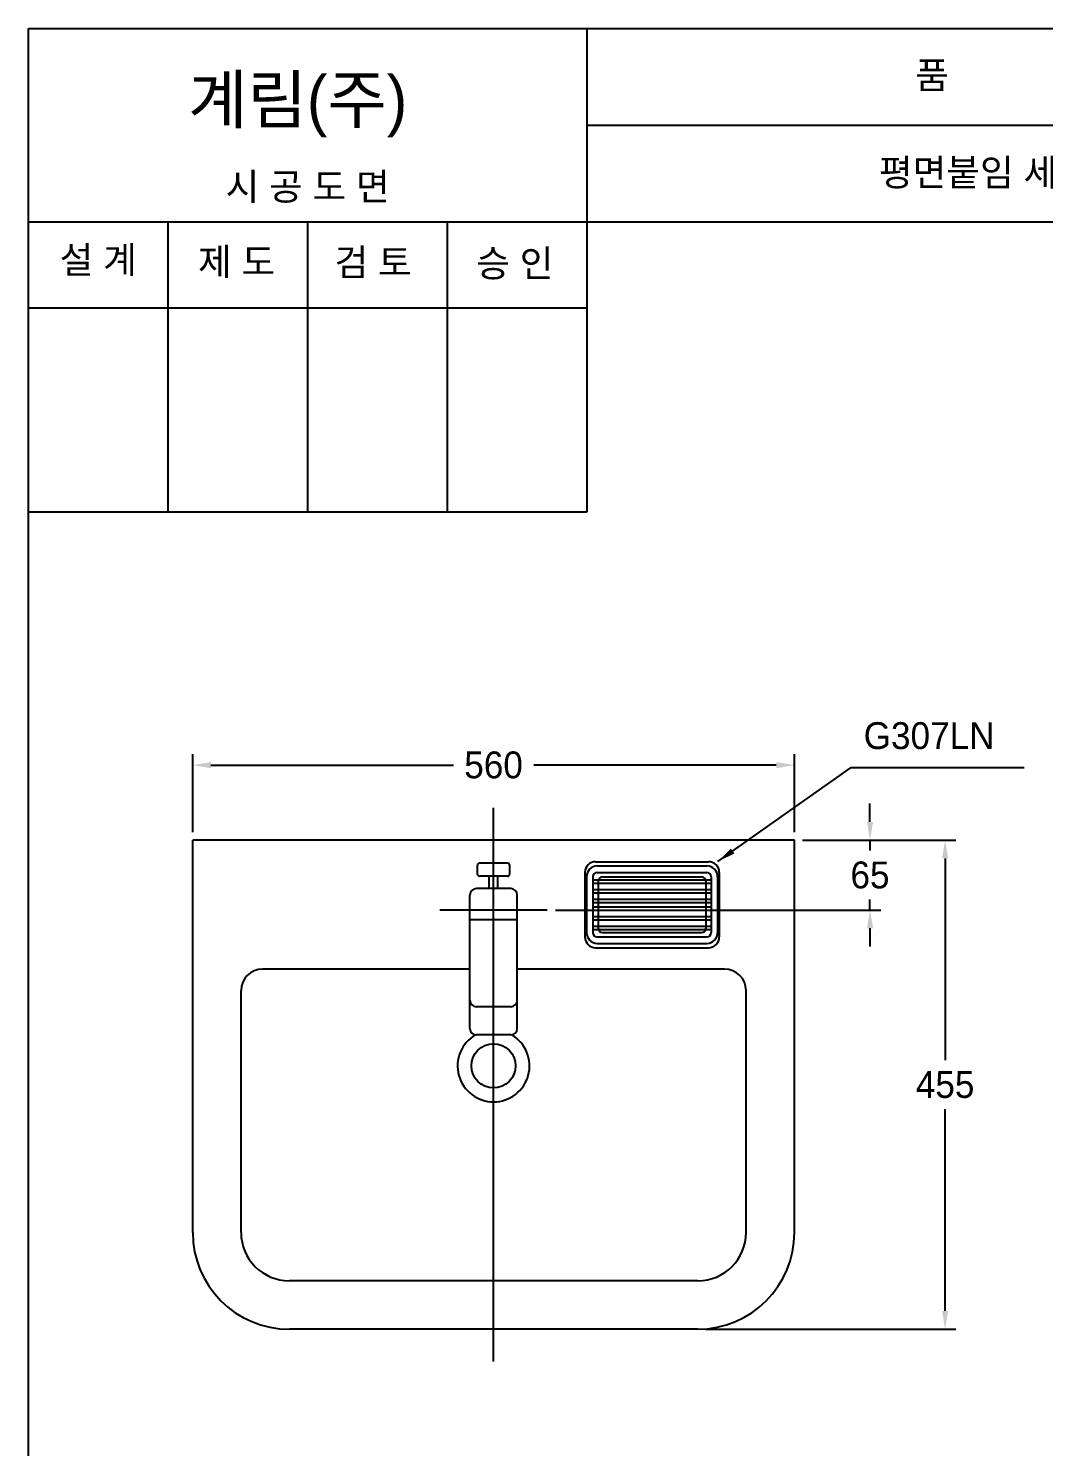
# Model space of a CAD drawing. Header units: millimetres. Extents: x 0 to 1800, y -67 to 2530.
# Drawn here: x 0 to 945, y 1210 to 2530 of the extents above; entities that cross this region are included whole.
import ezdxf
from ezdxf.enums import TextEntityAlignment as Align
from ezdxf.lldxf.tags import DXFTag

# ---------------------------------------------------------------- set-up
doc = ezdxf.new("R2010")
doc.units = ezdxf.units.MM
doc.layers.get('Defpoints').update_dxf_attribs({"color": 1})
for name, color, linetype in [('TEXT', 7, 'Continuous'), ('내부선 및 부속', 4, 'Continuous'), ('도각라인', 255, 'Continuous'), ('외형선', 3, 'Continuous'), ('중심선', 1, 'DASHED'), ('치수선', 7, 'Continuous')]:
    doc.layers.add(name, color=color, linetype=linetype)
doc.styles.add('____', font='')
doc.styles.add('타이틀', font='H2GTRM.TTF', dxfattribs={"height": 25})
doc.styles.get('____').set_extended_font_data('굴림')
tags = doc.linetypes.add('DASHDOT', pattern=[70, 31, -13, 13, -13]).pattern_tags.tags
tags[10:11] = [DXFTag(74, 4), DXFTag(75, 0), DXFTag(340, '0'), DXFTag(46, 0.0), DXFTag(50, 0.0), DXFTag(44, 0.0), DXFTag(45, 0.0)]
tags[8:9] = [DXFTag(74, 4), DXFTag(75, 0), DXFTag(340, '0'), DXFTag(46, 0.0), DXFTag(50, 0.0), DXFTag(44, 0.0), DXFTag(45, 0.0)]
tags[6:7] = [DXFTag(74, 4), DXFTag(75, 0), DXFTag(340, '0'), DXFTag(46, 0.0), DXFTag(50, 0.0), DXFTag(44, 0.0), DXFTag(45, 0.0)]
tags[4:5] = [DXFTag(74, 4), DXFTag(75, 0), DXFTag(340, '0'), DXFTag(46, 0.0), DXFTag(50, 0.0), DXFTag(44, 0.0), DXFTag(45, 0.0)]
tags = doc.linetypes.add('DASHED', pattern=[25.72, 12.86, -12.86]).pattern_tags.tags
tags[6:7] = [DXFTag(74, 4), DXFTag(75, 0), DXFTag(340, '0'), DXFTag(46, 0.0), DXFTag(50, 0.0), DXFTag(44, 0.0), DXFTag(45, 0.0)]
tags[4:5] = [DXFTag(74, 4), DXFTag(75, 0), DXFTag(340, '0'), DXFTag(46, 0.0), DXFTag(50, 0.0), DXFTag(44, 0.0), DXFTag(45, 0.0)]
doc.dimstyles.new('MSADIM', dxfattribs={"dimtxt": 33, "dimasz": 17, "dimexe": 10, "dimexo": 7.5, "dimgap": 10, "dimtad": 0, "dimtih": 1, "dimtoh": 1, "dimdec": 0, "dimzin": 1, "dimdsep": 46, "dimtxsty": '____', "dimcen": 11.25, "dimadec": 0, "dimazin": 0, "dimtfac": 1, "dimtdec": 0, "dimtix": 1, "dimtmove": 0, "dimatfit": 3, "dimfxl": 0, "dimtolj": 1, "dimtzin": 1, "dimarcsym": 0})

# ---------------------------------------------------------------- blocks, each defined once
blk = doc.blocks.new('*D1')
at = {"layer": 'Defpoints', "color": 0, "linetype": 'Continuous'}
for p in [(712.9, 1844.5), (152.9, 1774.6), (712.9, 1774.6)]:
    blk.add_point(p, dxfattribs=at)
at = {"layer": '치수선', "color": 0, "linetype": 'Continuous', "lineweight": -2}
for p, q in [((152.9, 1782.1), (152.9, 1854.5)), ((712.9, 1782.1), (712.9, 1854.5)), ((169.9, 1844.5), (395.6, 1844.5)), ((695.9, 1844.5), (470.3, 1844.5))]:
    blk.add_line(p, q, dxfattribs=at)
at = {"layer": '치수선', "color": 0, "linetype": 'Continuous'}
for points in [[(169.9, 1847.3), (169.9, 1841.6), (152.9, 1844.5)], [(695.9, 1847.3), (695.9, 1841.6), (712.9, 1844.5)]]:
    blk.add_solid(points, dxfattribs=at)
at = {"layer": '치수선', "color": 0, "linetype": 'Continuous', "insert": (432.9, 1844.5), "char_height": 25, "attachment_point": 5, "style": '____'}
blk.add_mtext('\\A1;560', dxfattribs=at)
blk = doc.blocks.new('*D2')
at = {"layer": 'Defpoints', "color": 0, "linetype": 'Continuous'}
for p in [(712.9, 1774.6), (783.2, 1774.6), (482.9, 1709.6)]:
    blk.add_point(p, dxfattribs=at)
at = {"layer": '치수선', "color": 0, "linetype": 'Continuous', "lineweight": -2}
for p, q in [((783.2, 1791.6), (783.2, 1808.6)), ((720.4, 1774.6), (793.2, 1774.6)), ((783.2, 1774.6), (783.2, 1765)), ((783.2, 1709.6), (783.2, 1719.3)), ((490.4, 1709.6), (793.2, 1709.6)), ((783.2, 1692.6), (783.2, 1675.6))]:
    blk.add_line(p, q, dxfattribs=at)
at = {"layer": '치수선', "color": 0, "linetype": 'Continuous'}
for points in [[(780.4, 1791.6), (786.1, 1791.6), (783.2, 1774.6)], [(780.4, 1692.6), (786.1, 1692.6), (783.2, 1709.6)]]:
    blk.add_solid(points, dxfattribs=at)
at = {"layer": '치수선', "color": 0, "linetype": 'Continuous', "insert": (783.2, 1742.1), "char_height": 25, "attachment_point": 5, "style": '____'}
blk.add_mtext('\\A1;65', dxfattribs=at)
blk = doc.blocks.new('*D3')
at = {"layer": 'Defpoints', "color": 0, "linetype": 'Continuous'}
for p in [(712.9, 1774.6), (622.9, 1319.6), (853.1, 1319.6)]:
    blk.add_point(p, dxfattribs=at)
at = {"layer": '치수선', "color": 0, "linetype": 'Continuous', "lineweight": -2}
for p, q in [((720.4, 1774.6), (863.1, 1774.6)), ((853.1, 1757.6), (853.1, 1570)), ((853.1, 1336.6), (853.1, 1524.3)), ((630.4, 1319.6), (863.1, 1319.6))]:
    blk.add_line(p, q, dxfattribs=at)
at = {"layer": '치수선', "color": 0, "linetype": 'Continuous'}
for points in [[(850.3, 1757.6), (855.9, 1757.6), (853.1, 1774.6)], [(850.3, 1336.6), (855.9, 1336.6), (853.1, 1319.6)]]:
    blk.add_solid(points, dxfattribs=at)
at = {"layer": '치수선', "color": 0, "linetype": 'Continuous', "insert": (853.1, 1547.1), "char_height": 25, "attachment_point": 5, "style": '____'}
blk.add_mtext('\\A1;455', dxfattribs=at)

msp = doc.modelspace()

# ---------------------------------------------------------------- linework, layer by layer
at = {"layer": '내부선 및 부속', "linetype": 'Continuous'}
for p, q in [((445.9, 1753.1), (419.9, 1753.1)), ((517.9, 1744.6), (517.9, 1684.6)), ((527.9, 1754.6), (632.9, 1754.6)), ((529.4, 1750.6), (631.4, 1750.6)), ((529.4, 1744.6), (631.4, 1744.6)), ((642.9, 1744.6), (642.9, 1684.6)), ((448.9, 1729.6), (416.9, 1729.6)), ((445.9, 1741.1), (419.9, 1741.1)), ((428.9, 1729.6), (428.9, 1741.1)), ((436.9, 1729.6), (436.9, 1741.1)), ((519.4, 1740.6), (519.4, 1688.6)), ((525.4, 1740.6), (525.4, 1688.6)), ((525.4, 1737.6), (635.4, 1737.6)), ((525.4, 1734.6), (635.4, 1734.6)), ((530.4, 1736.6), (530.4, 1692.6)), ((534.4, 1740.6), (626.4, 1740.6)), ((630.4, 1736.6), (630.4, 1692.6)), ((635.4, 1740.6), (635.4, 1688.6)), ((641.4, 1740.6), (641.4, 1688.6)), ((410.9, 1625.6), (410.9, 1723.6)), ((454.9, 1625.6), (454.9, 1723.6)), ((525.4, 1728.6), (635.4, 1728.6)), ((525.4, 1725.6), (635.4, 1725.6)), ((525.4, 1719.6), (635.4, 1719.6)), ((525.4, 1716.6), (635.4, 1716.6)), ((525.4, 1712.6), (635.4, 1712.6)), ((525.4, 1709.6), (635.4, 1709.6)), ((525.4, 1703.6), (635.4, 1703.6)), ((454.9, 1700.4), (410.9, 1700.4)), ((525.4, 1700.6), (635.4, 1700.6)), ((525.4, 1694.6), (635.4, 1694.6)), ((525.4, 1691.6), (635.4, 1691.6)), ((529.4, 1684.6), (631.4, 1684.6)), ((529.4, 1678.6), (631.4, 1678.6)), ((534.4, 1688.6), (626.4, 1688.6)), ((527.9, 1674.6), (632.9, 1674.6)), ((410.9, 1599.4), (410.9, 1625.6)), ((454.9, 1599.4), (454.9, 1625.6)), ((448.9, 1619.6), (416.9, 1619.6)), ((448.9, 1593.4), (416.9, 1593.4))]:
    msp.add_line(p, q, dxfattribs=at)
msp.add_circle((432.9, 1564.6), 20.5, dxfattribs=at)
for centre, radius, start, end in [((419.9, 1751.1), 2, 90, 180), ((419.9, 1743.1), 2, 180, 270), ((445.9, 1751.1), 2, 0, 90), ((445.9, 1743.1), 2, 270, 0), ((527.9, 1744.6), 10, 90, 180), ((529.4, 1740.6), 10, 90, 180), ((529.4, 1740.6), 4, 90, 180), ((631.4, 1740.6), 10, 0, 90), ((631.4, 1740.6), 4, 0, 90), ((632.9, 1744.6), 10, 0, 90), ((416.9, 1723.6), 6, 90, 180), ((448.9, 1723.6), 6, 0, 90), ((534.4, 1736.6), 4, 90, 180), ((626.4, 1736.6), 4, 0, 90), ((534.4, 1692.6), 4, 180, 270), ((626.4, 1692.6), 4, 270, 0), ((527.9, 1684.6), 10, 180, 270), ((529.4, 1688.6), 10, 180, 270), ((529.4, 1688.6), 4, 180, 270), ((631.4, 1688.6), 4, 270, 0), ((631.4, 1688.6), 10, 270, 0), ((632.9, 1684.6), 10, 270, 0), ((416.9, 1625.6), 6, 180, 270), ((448.9, 1625.6), 6, 270, 0), ((416.9, 1599.4), 6, 180, 270), ((448.9, 1599.4), 6, 270, 0), ((432.9, 1564.6), 33.5, 120.5575, 59.4425)]:
    msp.add_arc(centre, radius, start, end, dxfattribs=at)
for points in [[(417.9, 1743.1), (417.9, 1747.1), (417.9, 1751.1)], [(447.9, 1743.1), (447.9, 1747.1), (447.9, 1751.1)]]:
    msp.add_open_spline(points, degree=2, dxfattribs=at)
at = {"layer": '도각라인', "color": 7}
for p, q in [((0, 0), (0, 2530)), ((0, 2530), (1800, 2530)), ((520, 2080), (520, 2530)), ((520, 2440), (1800, 2440)), ((0, 2350), (1800, 2350)), ((130, 2080), (130, 2350)), ((260, 2080), (260, 2350)), ((390, 2080), (390, 2350)), ((0, 2270), (520, 2270)), ((0, 2080), (520, 2080))]:
    msp.add_line(p, q, dxfattribs=at)
at = {"layer": '외형선', "linetype": 'Continuous'}
for p, q in [((712.9, 1774.6), (152.9, 1774.6)), ((152.9, 1409.6), (152.9, 1774.6)), ((712.9, 1409.6), (712.9, 1774.6)), ((410.9, 1654.6), (217.9, 1654.6)), ((647.9, 1654.6), (454.9, 1654.6)), ((197.9, 1409.6), (197.9, 1634.6)), ((667.9, 1409.6), (667.9, 1634.6)), ((622.9, 1364.6), (242.9, 1364.6)), ((622.9, 1319.6), (242.9, 1319.6))]:
    msp.add_line(p, q, dxfattribs=at)
for centre, radius, start, end in [((217.9, 1634.6), 20, 90, 180), ((647.9, 1634.6), 20, 0, 90), ((242.9, 1409.6), 90, 180, 270), ((242.9, 1409.6), 45, 180, 270), ((622.9, 1409.6), 90, 270, 0), ((622.9, 1409.6), 45, 270, 0)]:
    msp.add_arc(centre, radius, start, end, dxfattribs=at)
at = {"layer": '중심선', "linetype": 'DASHDOT'}
for p, q in [((432.9, 1289.6), (432.9, 1804.6)), ((482.9, 1709.6), (382.9, 1709.6))]:
    msp.add_line(p, q, dxfattribs=at)

# ---------------------------------------------------------------- texts
at = {"layer": 'TEXT', "style": '타이틀'}
for s, p in [('품             명', (915.7, 2486.4)), ('평면붙임 세면기', (905.8, 2396)), ('시 공 도 면', (259.9, 2382.7)), ('설 계', (65, 2314.6)), ('제 도', (193.8, 2312.9)), ('검 토', (320.8, 2312.3)), ('승 인', (452.7, 2311.4))]:
    msp.add_text(s, height=25, dxfattribs=at).set_placement(p, align=Align.MIDDLE_CENTER)
msp.add_text('계림(주)', height=44, dxfattribs=at).set_placement((148.7, 2441.8))
at = {"layer": 'TEXT', "insert": (777.3, 1884.4), "char_height": 25, "width": 380.447, "attachment_point": 1, "line_spacing_factor": 0.963855, "style": '타이틀'}
msp.add_mtext('\\A1;G307LN', dxfattribs=at)

# ---------------------------------------------------------------- dimensions: what is measured, and where the dimension line sits
at = {"layer": '치수선', "linetype": 'Continuous'}
dim = msp.add_linear_dim(base=(712.9, 1844.5), p1=(152.9, 1774.6), p2=(712.9, 1774.6), dimstyle='MSADIM', override={"dimtxt": 25}, dxfattribs=at)
dim.commit()
dim.dimension.update_dxf_attribs({"geometry": '*D1', "text_midpoint": (432.9, 1844.5), "dimtype": 160})
for base, p1, p2, picture, middle in [((783.2, 1774.6), (482.9, 1709.6), (712.9, 1774.6), '*D2', (783.2, 1742.1)), ((853.1, 1319.6), (712.9, 1774.6), (622.9, 1319.6), '*D3', (853.1, 1547.1))]:
    dim = msp.add_linear_dim(base=base, p1=p1, p2=p2, angle=90, dimstyle='MSADIM', override={"dimtxt": 25}, dxfattribs=at)
    dim.commit()
    dim.dimension.update_dxf_attribs({"geometry": picture, "text_midpoint": middle, "dimtype": 160})

# ---------------------------------------------------------------- leaders
msp.add_leader([(641.5, 1754.7), (765.7, 1842.4), (926.8, 1842.4)], dimstyle='MSADIM', override={"dimtxt": 25}, dxfattribs=at)

doc.saveas('drawing.dxf')
